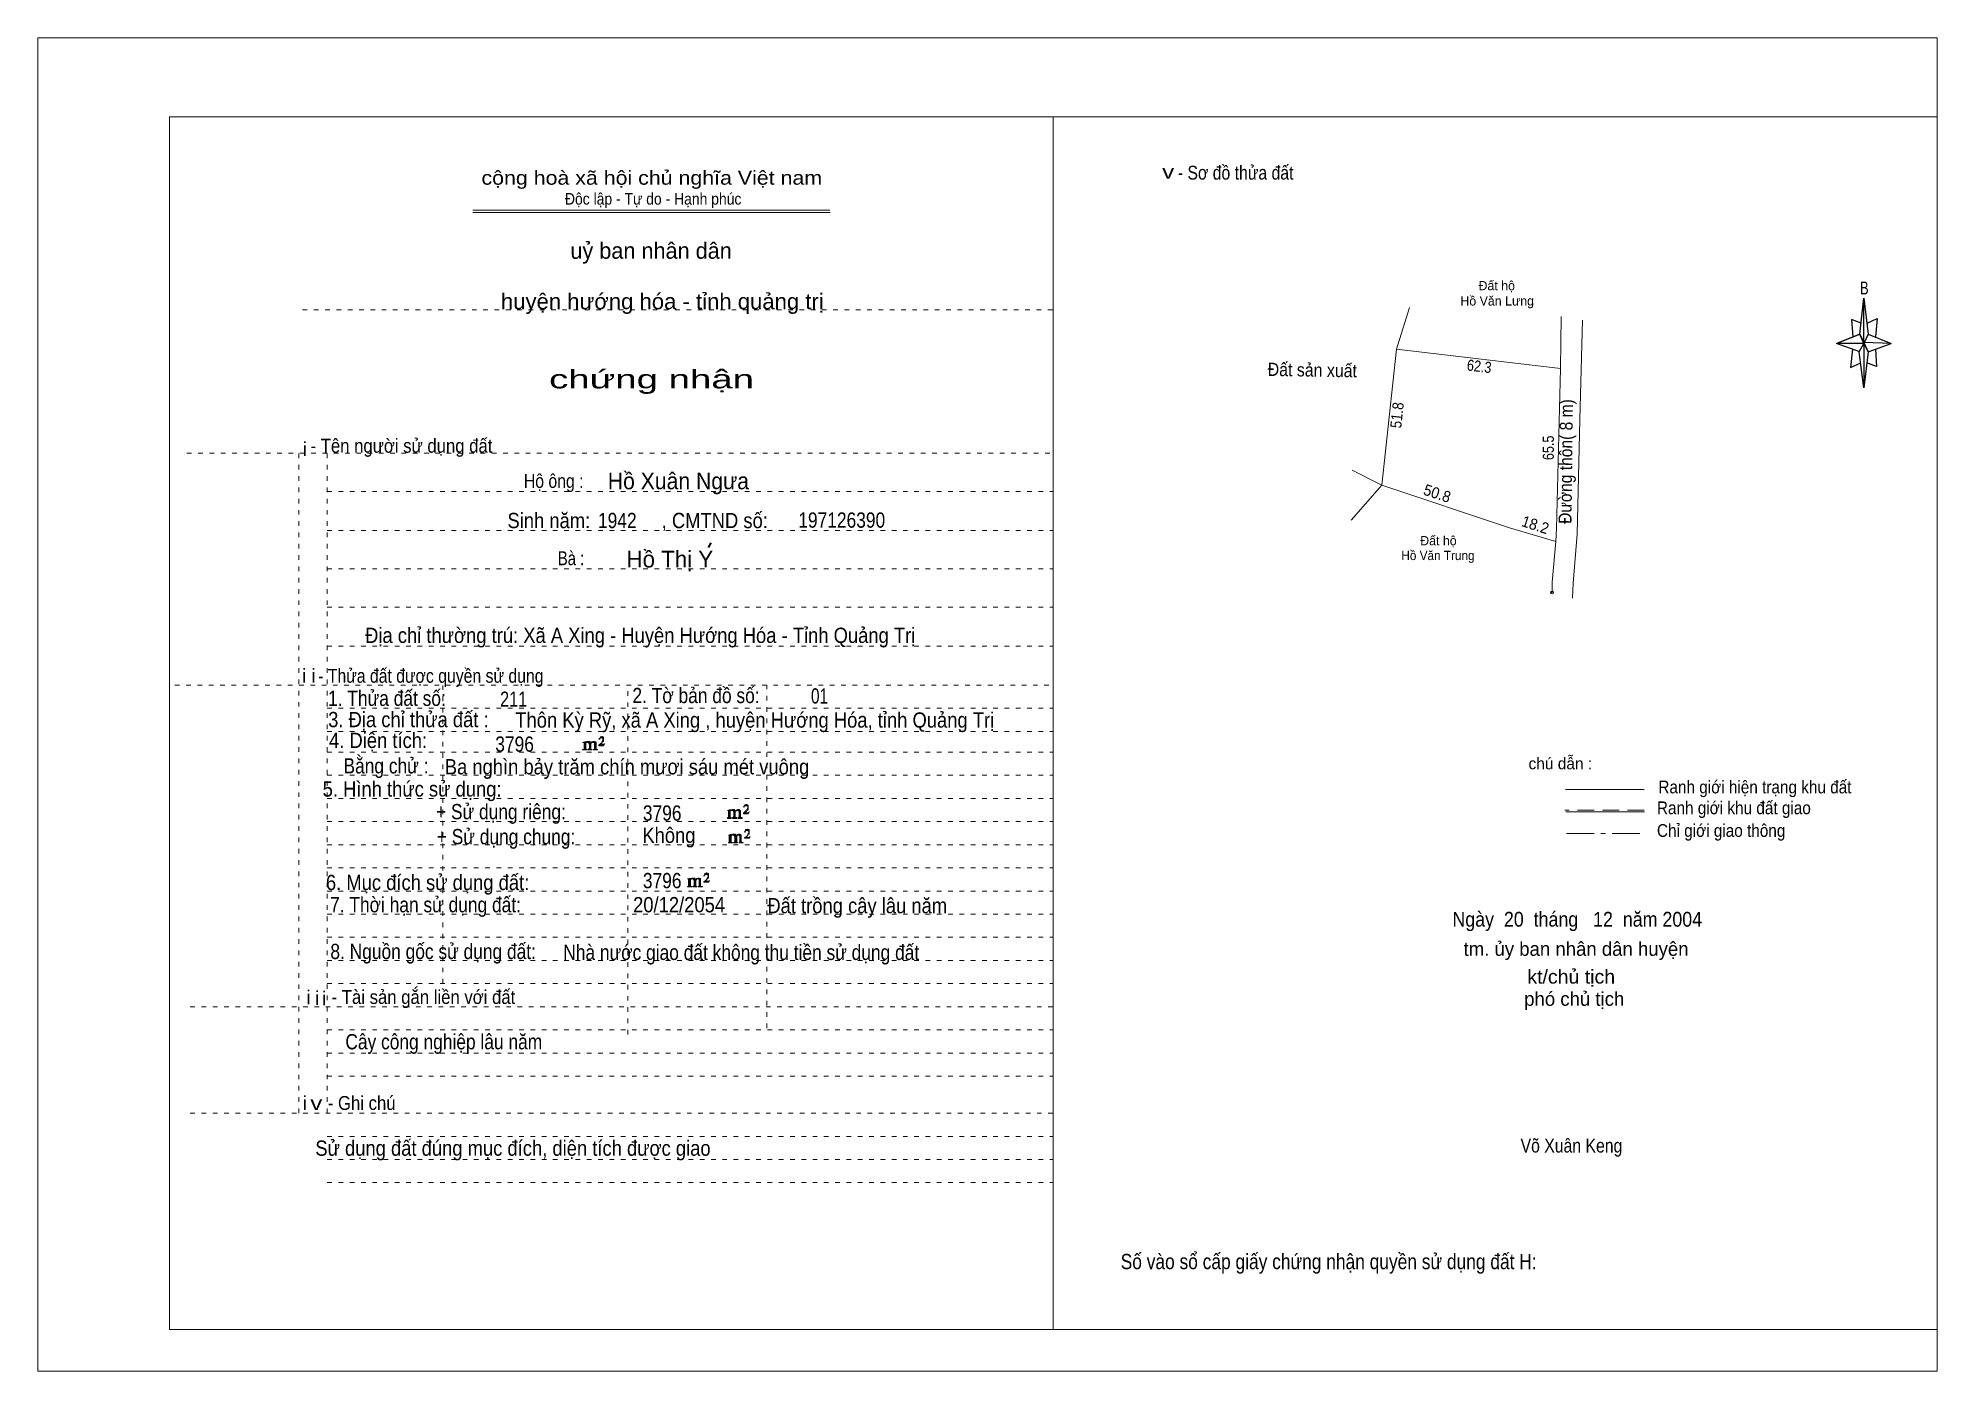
# Model space of a CAD drawing. Header units: centimetres. Extents: x -0.5 to 40.6, y -0.5 to 28.3.
import ezdxf
from ezdxf.enums import TextEntityAlignment as Align

# ---------------------------------------------------------------- set-up
doc = ezdxf.new("R2010")
doc.units = ezdxf.units.CM
doc.header["$LTSCALE"] = 0.12
doc.header["$PDMODE"] = 32
doc.header["$PDSIZE"] = 0.06
for name, pattern in [('DOT_DASHED', [7.7, 5, -1.2, 0.3, -1.2]), ('DOTTED', [1.5, 0.3, -1.2]), ('MEDIUM_DASHED', [4.5, 3, -1.5])]:
    doc.linetypes.add(name, pattern=pattern)
for name, color, linetype, lineweight in [('1', 7, 'DOTTED', 13), ('5', 7, 'Continuous', 13), ('50', 7, 'Continuous', 25)]:
    doc.layers.add(name, color=color, linetype=linetype, lineweight=lineweight)

msp = doc.modelspace()

# ---------------------------------------------------------------- hatches: boundary and pattern name
at = {"layer": '50'}
for points in [[(11.74, 12.97), (11.77, 13.02), (11.77, 13.02), (11.76, 13), (11.74, 13), (11.73, 13), (11.68, 13), (11.71, 13.04), (11.72, 13.05), (11.74, 13.06), (11.74, 13.08), (11.74, 13.1), (11.74, 13.12), (11.74, 13.13), (11.74, 13.15), (11.73, 13.16), (11.72, 13.16), (11.71, 13.17), (11.7, 13.17), (11.68, 13.16), (11.68, 13.16), (11.67, 13.15), (11.66, 13.13), (11.64, 13.11), (11.66, 13.11), (11.66, 13.13), (11.67, 13.13), (11.68, 13.14), (11.7, 13.14), (11.71, 13.14), (11.72, 13.13), (11.73, 13.13), (11.73, 13.1), (11.73, 13.08), (11.71, 13.06), (11.71, 13.04), (11.7, 13.03), (11.64, 12.98), (11.64, 12.97)], [(11.32, 12.91), (11.32, 12.9), (11.32, 12.89), (11.3, 12.89), (11.29, 12.89), (11.29, 12.88), (11.38, 12.88), (11.38, 12.89), (11.37, 12.89), (11.36, 12.89), (11.36, 12.9), (11.36, 12.91), (11.36, 13.02), (11.36, 13.03), (11.37, 13.04), (11.39, 13.04), (11.4, 13.04), (11.41, 13.04), (11.42, 13.03), (11.44, 13), (11.44, 12.91), (11.42, 12.9), (11.42, 12.89), (11.41, 12.89), (11.4, 12.89), (11.4, 12.88), (11.49, 12.88), (11.49, 12.89), (11.48, 12.89), (11.47, 12.89), (11.47, 12.9), (11.47, 12.91), (11.47, 13.02), (11.49, 13.04), (11.5, 13.04), (11.51, 13.04), (11.54, 13.04), (11.54, 13.03), (11.55, 13.02), (11.55, 13), (11.55, 12.91), (11.55, 12.9), (11.54, 12.89), (11.54, 12.89), (11.52, 12.89), (11.52, 12.88), (11.61, 12.88), (11.61, 12.89), (11.6, 12.89), (11.59, 12.89), (11.58, 12.9), (11.58, 12.91), (11.58, 12.98), (11.58, 13.03), (11.58, 13.04), (11.57, 13.05), (11.55, 13.06), (11.52, 13.06), (11.51, 13.06), (11.49, 13.05), (11.46, 13.03), (11.46, 13.04), (11.45, 13.06), (11.44, 13.06), (11.42, 13.06), (11.4, 13.06), (11.39, 13.06), (11.37, 13.04), (11.36, 13.04), (11.36, 13.03), (11.36, 13.03), (11.36, 13.04), (11.36, 13.06), (11.29, 13.04), (11.29, 13.04), (11.3, 13.04), (11.32, 13.03), (11.32, 13.02), (11.32, 13.01)], [(14.44, 11.44), (14.44, 11.43), (14.44, 11.42), (14.43, 11.42), (14.42, 11.42), (14.42, 11.4), (14.5, 11.4), (14.5, 11.42), (14.49, 11.42), (14.48, 11.42), (14.48, 11.43), (14.48, 11.44), (14.48, 11.55), (14.48, 11.56), (14.49, 11.57), (14.52, 11.57), (14.53, 11.57), (14.54, 11.57), (14.55, 11.56), (14.56, 11.52), (14.56, 11.44), (14.55, 11.43), (14.55, 11.42), (14.54, 11.42), (14.53, 11.42), (14.53, 11.4), (14.62, 11.4), (14.62, 11.42), (14.6, 11.42), (14.59, 11.42), (14.59, 11.43), (14.59, 11.44), (14.59, 11.55), (14.62, 11.57), (14.63, 11.57), (14.64, 11.57), (14.66, 11.57), (14.66, 11.56), (14.67, 11.55), (14.67, 11.52), (14.67, 11.44), (14.67, 11.43), (14.66, 11.42), (14.66, 11.42), (14.65, 11.42), (14.65, 11.4), (14.74, 11.4), (14.74, 11.42), (14.72, 11.42), (14.71, 11.42), (14.7, 11.43), (14.7, 11.44), (14.7, 11.51), (14.7, 11.56), (14.7, 11.57), (14.69, 11.58), (14.67, 11.59), (14.65, 11.59), (14.64, 11.59), (14.62, 11.58), (14.58, 11.56), (14.58, 11.57), (14.57, 11.59), (14.56, 11.59), (14.55, 11.59), (14.53, 11.59), (14.52, 11.59), (14.49, 11.57), (14.48, 11.57), (14.48, 11.56), (14.48, 11.56), (14.48, 11.57), (14.48, 11.59), (14.42, 11.57), (14.42, 11.57), (14.43, 11.57), (14.44, 11.56), (14.44, 11.55), (14.44, 11.54)], [(14.87, 11.5), (14.89, 11.55), (14.89, 11.55), (14.88, 11.52), (14.87, 11.52), (14.86, 11.52), (14.8, 11.52), (14.84, 11.57), (14.85, 11.58), (14.87, 11.59), (14.87, 11.61), (14.87, 11.62), (14.87, 11.65), (14.87, 11.66), (14.87, 11.68), (14.86, 11.69), (14.85, 11.69), (14.84, 11.7), (14.82, 11.7), (14.8, 11.69), (14.8, 11.69), (14.79, 11.68), (14.78, 11.66), (14.77, 11.64), (14.78, 11.64), (14.78, 11.66), (14.79, 11.66), (14.8, 11.67), (14.82, 11.67), (14.84, 11.67), (14.85, 11.66), (14.86, 11.66), (14.86, 11.62), (14.86, 11.61), (14.84, 11.59), (14.84, 11.57), (14.82, 11.56), (14.77, 11.51), (14.77, 11.5)], [(14.89, 10.97), (14.91, 11.01), (14.91, 11.01), (14.9, 10.99), (14.89, 10.99), (14.88, 10.99), (14.82, 10.99), (14.86, 11.04), (14.87, 11.05), (14.89, 11.06), (14.89, 11.08), (14.89, 11.09), (14.89, 11.11), (14.89, 11.12), (14.89, 11.15), (14.88, 11.16), (14.87, 11.16), (14.86, 11.17), (14.85, 11.17), (14.82, 11.16), (14.82, 11.16), (14.81, 11.15), (14.8, 11.12), (14.79, 11.1), (14.8, 11.1), (14.8, 11.12), (14.81, 11.12), (14.82, 11.14), (14.85, 11.14), (14.86, 11.14), (14.87, 11.12), (14.88, 11.12), (14.88, 11.09), (14.88, 11.08), (14.86, 11.06), (14.86, 11.04), (14.85, 11.02), (14.79, 10.98), (14.79, 10.97)], [(14.46, 10.9), (14.46, 10.89), (14.46, 10.88), (14.45, 10.88), (14.44, 10.88), (14.44, 10.87), (14.53, 10.87), (14.53, 10.88), (14.52, 10.88), (14.5, 10.88), (14.5, 10.89), (14.5, 10.9), (14.5, 11.01), (14.5, 11.02), (14.52, 11.04), (14.54, 11.04), (14.55, 11.04), (14.56, 11.04), (14.57, 11.02), (14.58, 10.99), (14.58, 10.9), (14.57, 10.89), (14.57, 10.88), (14.56, 10.88), (14.55, 10.88), (14.55, 10.87), (14.64, 10.87), (14.64, 10.88), (14.63, 10.88), (14.62, 10.88), (14.62, 10.89), (14.62, 10.9), (14.62, 11.01), (14.64, 11.04), (14.65, 11.04), (14.66, 11.04), (14.68, 11.04), (14.68, 11.02), (14.69, 11.01), (14.69, 10.99), (14.69, 10.9), (14.69, 10.89), (14.68, 10.88), (14.68, 10.88), (14.67, 10.88), (14.67, 10.87), (14.76, 10.87), (14.76, 10.88), (14.75, 10.88), (14.74, 10.88), (14.72, 10.89), (14.72, 10.9), (14.72, 10.98), (14.72, 11.02), (14.72, 11.04), (14.71, 11.05), (14.69, 11.06), (14.67, 11.06), (14.66, 11.06), (14.64, 11.05), (14.6, 11.02), (14.6, 11.04), (14.59, 11.06), (14.58, 11.06), (14.57, 11.06), (14.55, 11.06), (14.54, 11.06), (14.52, 11.04), (14.5, 11.04), (14.5, 11.02), (14.5, 11.02), (14.5, 11.04), (14.5, 11.06), (14.44, 11.04), (14.44, 11.04), (14.45, 11.04), (14.46, 11.02), (14.46, 11.01), (14.46, 11)], [(13.58, 9.95), (13.58, 9.94), (13.58, 9.93), (13.57, 9.93), (13.56, 9.93), (13.56, 9.92), (13.65, 9.92), (13.65, 9.93), (13.64, 9.93), (13.62, 9.93), (13.62, 9.94), (13.62, 9.95), (13.62, 10.06), (13.62, 10.07), (13.64, 10.09), (13.66, 10.09), (13.67, 10.09), (13.68, 10.09), (13.69, 10.07), (13.7, 10.04), (13.7, 9.95), (13.69, 9.94), (13.69, 9.93), (13.68, 9.93), (13.67, 9.93), (13.67, 9.92), (13.76, 9.92), (13.76, 9.93), (13.75, 9.93), (13.74, 9.93), (13.74, 9.94), (13.74, 9.95), (13.74, 10.06), (13.76, 10.09), (13.77, 10.09), (13.78, 10.09), (13.8, 10.09), (13.8, 10.07), (13.81, 10.06), (13.81, 10.04), (13.81, 9.95), (13.81, 9.94), (13.8, 9.93), (13.8, 9.93), (13.79, 9.93), (13.79, 9.92), (13.88, 9.92), (13.88, 9.93), (13.87, 9.93), (13.86, 9.93), (13.84, 9.94), (13.84, 9.95), (13.84, 10.03), (13.84, 10.07), (13.84, 10.09), (13.83, 10.1), (13.81, 10.11), (13.79, 10.11), (13.78, 10.11), (13.76, 10.1), (13.72, 10.07), (13.72, 10.09), (13.71, 10.11), (13.7, 10.11), (13.69, 10.11), (13.67, 10.11), (13.66, 10.11), (13.64, 10.09), (13.62, 10.09), (13.62, 10.07), (13.62, 10.07), (13.62, 10.09), (13.62, 10.11), (13.56, 10.09), (13.56, 10.09), (13.57, 10.09), (13.58, 10.07), (13.58, 10.06), (13.58, 10.05)], [(14.01, 10.02), (14.03, 10.06), (14.03, 10.06), (14.02, 10.04), (14.01, 10.04), (14, 10.04), (13.94, 10.04), (13.98, 10.09), (13.99, 10.1), (14.01, 10.11), (14.01, 10.13), (14.01, 10.14), (14.01, 10.16), (14.01, 10.17), (14.01, 10.2), (14, 10.21), (13.99, 10.21), (13.98, 10.22), (13.97, 10.22), (13.94, 10.21), (13.94, 10.21), (13.93, 10.2), (13.92, 10.17), (13.91, 10.15), (13.92, 10.15), (13.92, 10.17), (13.93, 10.17), (13.94, 10.19), (13.97, 10.19), (13.98, 10.19), (13.99, 10.17), (14, 10.17), (14, 10.14), (14, 10.13), (13.98, 10.11), (13.98, 10.09), (13.97, 10.07), (13.91, 10.03), (13.91, 10.02)]]:
    msp.add_hatch(color=256, dxfattribs=at).paths.add_polyline_path(points)

# ---------------------------------------------------------------- linework, layer by layer
at = {"layer": '1', "linetype": 'Continuous'}
for p, q in [((2.36, 0.36), (2.36, 26.56)), ((2.36, 26.56), (40.56, 26.56)), ((21.46, 0.36), (21.46, 26.56)), ((40.56, 0.36), (40.56, 26.56)), ((8.92, 24.54), (16.63, 24.54)), ((8.92, 24.49), (16.64, 24.49)), ((2.36, 0.36), (40.56, 0.36))]:
    msp.add_line(p, q, dxfattribs=at)
at = {"layer": '1'}
for p, q in [((5.24, 22.39), (21.46, 22.39)), ((2.74, 19.29), (21.46, 19.29)), ((5.16, 5.03), (5.16, 19.29)), ((5.77, 5.03), (5.77, 19.29)), ((5.77, 18.46), (21.46, 18.46)), ((5.77, 17.62), (21.46, 17.62)), ((5.77, 16.79), (21.46, 16.79)), ((5.77, 15.96), (21.46, 15.96)), ((5.77, 15.12), (21.46, 15.12)), ((2.48, 14.28), (21.46, 14.28)), ((8.27, 7.83), (8.27, 14.28)), ((12.27, 6.73), (12.27, 14.28)), ((15.27, 6.87), (15.27, 14.28)), ((5.77, 13.78), (21.46, 13.78)), ((5.77, 13.28), (21.46, 13.28)), ((5.77, 12.83), (21.46, 12.83)), ((5.77, 12.33), (21.46, 12.33)), ((5.77, 11.83), (21.46, 11.83)), ((5.77, 11.33), (21.46, 11.33)), ((5.77, 10.83), (21.46, 10.83)), ((5.77, 10.33), (21.46, 10.33)), ((5.77, 9.83), (21.46, 9.83)), ((5.77, 9.33), (21.46, 9.33)), ((5.77, 8.83), (21.46, 8.83)), ((5.77, 8.33), (21.46, 8.33)), ((5.77, 7.83), (21.46, 7.83)), ((2.81, 7.33), (21.46, 7.33)), ((5.77, 6.83), (21.46, 6.83)), ((5.77, 6.33), (21.46, 6.33)), ((5.77, 5.83), (21.46, 5.83)), ((2.81, 5.03), (21.46, 5.03)), ((5.77, 4.53), (21.46, 4.53)), ((5.77, 4.03), (21.46, 4.03)), ((5.77, 3.53), (21.46, 3.53))]:
    msp.add_line(p, q, dxfattribs=at)
at = {"layer": '1', "linetype": 'Continuous'}
msp.add_lwpolyline([(-0.48, -0.54), (40.56, -0.54), (40.56, 28.26), (-0.48, 28.26)], close=True, dxfattribs=at)
at = {"layer": '5'}
for p, q in [((28.88, 21.54), (29.16, 22.44)), ((32.44, 22.24), (32.42, 21.12)), ((28.56, 18.6), (28.88, 21.54)), ((32.42, 21.12), (28.88, 21.54)), ((27.92, 18.92), (28.56, 18.6)), ((28.56, 18.6), (27.9, 17.84))]:
    msp.add_line(p, q, dxfattribs=at)
at = {"layer": '5', "lineweight": 35}
msp.add_line((14.06, 17.35), (14, 17.25), dxfattribs=at)
at = {"layer": '5'}
for points in [[(32.68, 16.16), (32.7, 16.48), (32.78, 17.54), (32.84, 20.02), (32.9, 22.16)], [(32.42, 21.12), (32.34, 17.66), (32.32, 17.38)], [(32.32, 17.38), (31.32, 17.68), (28.56, 18.6)], [(32.24, 16.28), (32.24, 16.5), (32.32, 17.38)]]:
    msp.add_lwpolyline(points, dxfattribs=at)
msp.add_lwpolyline([(28.88, 21.54), (32.42, 21.12), (32.34, 17.66), (32.32, 17.38), (31.32, 17.68), (28.56, 18.6)], close=True, dxfattribs=at)
msp.add_point((32.24, 16.28), dxfattribs=at)
at = {"layer": '50'}
for p, q in [((38.89, 21.86), (38.98, 22.64)), ((39.07, 21.86), (39.57, 21.66)), ((38.89, 21.48), (38.39, 21.66)), ((39.07, 21.48), (38.98, 20.7)), ((39.23, 21.54), (39.25, 21.16)), ((39.25, 21.16), (39.04, 21.24))]:
    msp.add_line(p, q, dxfattribs=at)
at = {"layer": '50', "lineweight": 13}
for p, q in [((34.23, 12.02), (32.53, 12.02)), ((34.24, 11.54), (32.54, 11.54))]:
    msp.add_line(p, q, dxfattribs=at)
at = {"layer": '50', "linetype": 'MEDIUM_DASHED', "lineweight": 13}
msp.add_line((34.23, 11.58), (32.52, 11.58), dxfattribs=at)
at = {"layer": '50', "linetype": 'DOT_DASHED', "lineweight": 13}
msp.add_line((32.55, 11.07), (34.26, 11.07), dxfattribs=at)
at = {"layer": '50'}
for points in [[(38.98, 22.64), (39.07, 21.86), (38.98, 21.66)], [(38.98, 21.66), (38.39, 21.66), (38.89, 21.86), (39.07, 21.48), (39.57, 21.66), (38.98, 21.68)], [(38.98, 21.66), (38.98, 20.7), (38.88, 21.48)]]:
    msp.add_lwpolyline(points, close=True, dxfattribs=at)
for points in [[(38.92, 22.1), (38.71, 22.18), (38.74, 21.8)], [(39.05, 22.1), (39.27, 22.2), (39.23, 21.8)], [(38.98, 21.66), (38.89, 21.86), (38.39, 21.66)], [(38.73, 21.54), (38.69, 21.14), (38.91, 21.24)], [(38.98, 21.66), (39.07, 21.48), (39.57, 21.66)]]:
    msp.add_lwpolyline(points, dxfattribs=at)
at = {"layer": '50', "lineweight": 13}
for points in [[(11.74, 12.97), (11.77, 13.02), (11.77, 13.02), (11.76, 13), (11.74, 13), (11.73, 13), (11.68, 13), (11.71, 13.04), (11.72, 13.05), (11.74, 13.06), (11.74, 13.08), (11.74, 13.1), (11.74, 13.12), (11.74, 13.13), (11.74, 13.15), (11.73, 13.16), (11.72, 13.16), (11.71, 13.17), (11.7, 13.17), (11.68, 13.16), (11.68, 13.16), (11.67, 13.15), (11.66, 13.13), (11.64, 13.11), (11.66, 13.11), (11.66, 13.13), (11.67, 13.13), (11.68, 13.14), (11.7, 13.14), (11.71, 13.14), (11.72, 13.13), (11.73, 13.13), (11.73, 13.1), (11.73, 13.08), (11.71, 13.06), (11.71, 13.04), (11.7, 13.03), (11.64, 12.98), (11.64, 12.97)], [(11.32, 12.91), (11.32, 12.9), (11.32, 12.89), (11.3, 12.89), (11.29, 12.89), (11.29, 12.88), (11.38, 12.88), (11.38, 12.89), (11.37, 12.89), (11.36, 12.89), (11.36, 12.9), (11.36, 12.91), (11.36, 13.02), (11.36, 13.03), (11.37, 13.04), (11.39, 13.04), (11.4, 13.04), (11.41, 13.04), (11.42, 13.03), (11.44, 13), (11.44, 12.91), (11.42, 12.9), (11.42, 12.89), (11.41, 12.89), (11.4, 12.89), (11.4, 12.88), (11.49, 12.88), (11.49, 12.89), (11.48, 12.89), (11.47, 12.89), (11.47, 12.9), (11.47, 12.91), (11.47, 13.02), (11.49, 13.04), (11.5, 13.04), (11.51, 13.04), (11.54, 13.04), (11.54, 13.03), (11.55, 13.02), (11.55, 13), (11.55, 12.91), (11.55, 12.9), (11.54, 12.89), (11.54, 12.89), (11.52, 12.89), (11.52, 12.88), (11.61, 12.88), (11.61, 12.89), (11.6, 12.89), (11.59, 12.89), (11.58, 12.9), (11.58, 12.91), (11.58, 12.98), (11.58, 13.03), (11.58, 13.04), (11.57, 13.05), (11.55, 13.06), (11.52, 13.06), (11.51, 13.06), (11.49, 13.05), (11.46, 13.03), (11.46, 13.04), (11.45, 13.06), (11.44, 13.06), (11.42, 13.06), (11.4, 13.06), (11.39, 13.06), (11.37, 13.04), (11.36, 13.04), (11.36, 13.03), (11.36, 13.03), (11.36, 13.04), (11.36, 13.06), (11.29, 13.04), (11.29, 13.04), (11.3, 13.04), (11.32, 13.03), (11.32, 13.02), (11.32, 13.01)], [(14.44, 11.44), (14.44, 11.43), (14.44, 11.42), (14.43, 11.42), (14.42, 11.42), (14.42, 11.4), (14.5, 11.4), (14.5, 11.42), (14.49, 11.42), (14.48, 11.42), (14.48, 11.43), (14.48, 11.44), (14.48, 11.55), (14.48, 11.56), (14.49, 11.57), (14.52, 11.57), (14.53, 11.57), (14.54, 11.57), (14.55, 11.56), (14.56, 11.52), (14.56, 11.44), (14.55, 11.43), (14.55, 11.42), (14.54, 11.42), (14.53, 11.42), (14.53, 11.4), (14.62, 11.4), (14.62, 11.42), (14.6, 11.42), (14.59, 11.42), (14.59, 11.43), (14.59, 11.44), (14.59, 11.55), (14.62, 11.57), (14.63, 11.57), (14.64, 11.57), (14.66, 11.57), (14.66, 11.56), (14.67, 11.55), (14.67, 11.52), (14.67, 11.44), (14.67, 11.43), (14.66, 11.42), (14.66, 11.42), (14.65, 11.42), (14.65, 11.4), (14.74, 11.4), (14.74, 11.42), (14.72, 11.42), (14.71, 11.42), (14.7, 11.43), (14.7, 11.44), (14.7, 11.51), (14.7, 11.56), (14.7, 11.57), (14.69, 11.58), (14.67, 11.59), (14.65, 11.59), (14.64, 11.59), (14.62, 11.58), (14.58, 11.56), (14.58, 11.57), (14.57, 11.59), (14.56, 11.59), (14.55, 11.59), (14.53, 11.59), (14.52, 11.59), (14.49, 11.57), (14.48, 11.57), (14.48, 11.56), (14.48, 11.56), (14.48, 11.57), (14.48, 11.59), (14.42, 11.57), (14.42, 11.57), (14.43, 11.57), (14.44, 11.56), (14.44, 11.55), (14.44, 11.54)], [(14.87, 11.5), (14.89, 11.55), (14.89, 11.55), (14.88, 11.52), (14.87, 11.52), (14.86, 11.52), (14.8, 11.52), (14.84, 11.57), (14.85, 11.58), (14.87, 11.59), (14.87, 11.61), (14.87, 11.62), (14.87, 11.65), (14.87, 11.66), (14.87, 11.68), (14.86, 11.69), (14.85, 11.69), (14.84, 11.7), (14.82, 11.7), (14.8, 11.69), (14.8, 11.69), (14.79, 11.68), (14.78, 11.66), (14.77, 11.64), (14.78, 11.64), (14.78, 11.66), (14.79, 11.66), (14.8, 11.67), (14.82, 11.67), (14.84, 11.67), (14.85, 11.66), (14.86, 11.66), (14.86, 11.62), (14.86, 11.61), (14.84, 11.59), (14.84, 11.57), (14.82, 11.56), (14.77, 11.51), (14.77, 11.5)], [(14.89, 10.97), (14.91, 11.01), (14.91, 11.01), (14.9, 10.99), (14.89, 10.99), (14.88, 10.99), (14.82, 10.99), (14.86, 11.04), (14.87, 11.05), (14.89, 11.06), (14.89, 11.08), (14.89, 11.09), (14.89, 11.11), (14.89, 11.12), (14.89, 11.15), (14.88, 11.16), (14.87, 11.16), (14.86, 11.17), (14.85, 11.17), (14.82, 11.16), (14.82, 11.16), (14.81, 11.15), (14.8, 11.12), (14.79, 11.1), (14.8, 11.1), (14.8, 11.12), (14.81, 11.12), (14.82, 11.14), (14.85, 11.14), (14.86, 11.14), (14.87, 11.12), (14.88, 11.12), (14.88, 11.09), (14.88, 11.08), (14.86, 11.06), (14.86, 11.04), (14.85, 11.02), (14.79, 10.98), (14.79, 10.97)], [(14.46, 10.9), (14.46, 10.89), (14.46, 10.88), (14.45, 10.88), (14.44, 10.88), (14.44, 10.87), (14.53, 10.87), (14.53, 10.88), (14.52, 10.88), (14.5, 10.88), (14.5, 10.89), (14.5, 10.9), (14.5, 11.01), (14.5, 11.02), (14.52, 11.04), (14.54, 11.04), (14.55, 11.04), (14.56, 11.04), (14.57, 11.02), (14.58, 10.99), (14.58, 10.9), (14.57, 10.89), (14.57, 10.88), (14.56, 10.88), (14.55, 10.88), (14.55, 10.87), (14.64, 10.87), (14.64, 10.88), (14.63, 10.88), (14.62, 10.88), (14.62, 10.89), (14.62, 10.9), (14.62, 11.01), (14.64, 11.04), (14.65, 11.04), (14.66, 11.04), (14.68, 11.04), (14.68, 11.02), (14.69, 11.01), (14.69, 10.99), (14.69, 10.9), (14.69, 10.89), (14.68, 10.88), (14.68, 10.88), (14.67, 10.88), (14.67, 10.87), (14.76, 10.87), (14.76, 10.88), (14.75, 10.88), (14.74, 10.88), (14.72, 10.89), (14.72, 10.9), (14.72, 10.98), (14.72, 11.02), (14.72, 11.04), (14.71, 11.05), (14.69, 11.06), (14.67, 11.06), (14.66, 11.06), (14.64, 11.05), (14.6, 11.02), (14.6, 11.04), (14.59, 11.06), (14.58, 11.06), (14.57, 11.06), (14.55, 11.06), (14.54, 11.06), (14.52, 11.04), (14.5, 11.04), (14.5, 11.02), (14.5, 11.02), (14.5, 11.04), (14.5, 11.06), (14.44, 11.04), (14.44, 11.04), (14.45, 11.04), (14.46, 11.02), (14.46, 11.01), (14.46, 11)], [(13.58, 9.95), (13.58, 9.94), (13.58, 9.93), (13.57, 9.93), (13.56, 9.93), (13.56, 9.92), (13.65, 9.92), (13.65, 9.93), (13.64, 9.93), (13.62, 9.93), (13.62, 9.94), (13.62, 9.95), (13.62, 10.06), (13.62, 10.07), (13.64, 10.09), (13.66, 10.09), (13.67, 10.09), (13.68, 10.09), (13.69, 10.07), (13.7, 10.04), (13.7, 9.95), (13.69, 9.94), (13.69, 9.93), (13.68, 9.93), (13.67, 9.93), (13.67, 9.92), (13.76, 9.92), (13.76, 9.93), (13.75, 9.93), (13.74, 9.93), (13.74, 9.94), (13.74, 9.95), (13.74, 10.06), (13.76, 10.09), (13.77, 10.09), (13.78, 10.09), (13.8, 10.09), (13.8, 10.07), (13.81, 10.06), (13.81, 10.04), (13.81, 9.95), (13.81, 9.94), (13.8, 9.93), (13.8, 9.93), (13.79, 9.93), (13.79, 9.92), (13.88, 9.92), (13.88, 9.93), (13.87, 9.93), (13.86, 9.93), (13.84, 9.94), (13.84, 9.95), (13.84, 10.03), (13.84, 10.07), (13.84, 10.09), (13.83, 10.1), (13.81, 10.11), (13.79, 10.11), (13.78, 10.11), (13.76, 10.1), (13.72, 10.07), (13.72, 10.09), (13.71, 10.11), (13.7, 10.11), (13.69, 10.11), (13.67, 10.11), (13.66, 10.11), (13.64, 10.09), (13.62, 10.09), (13.62, 10.07), (13.62, 10.07), (13.62, 10.09), (13.62, 10.11), (13.56, 10.09), (13.56, 10.09), (13.57, 10.09), (13.58, 10.07), (13.58, 10.06), (13.58, 10.05)], [(14.01, 10.02), (14.03, 10.06), (14.03, 10.06), (14.02, 10.04), (14.01, 10.04), (14, 10.04), (13.94, 10.04), (13.98, 10.09), (13.99, 10.1), (14.01, 10.11), (14.01, 10.13), (14.01, 10.14), (14.01, 10.16), (14.01, 10.17), (14.01, 10.2), (14, 10.21), (13.99, 10.21), (13.98, 10.22), (13.97, 10.22), (13.94, 10.21), (13.94, 10.21), (13.93, 10.2), (13.92, 10.17), (13.91, 10.15), (13.92, 10.15), (13.92, 10.17), (13.93, 10.17), (13.94, 10.19), (13.97, 10.19), (13.98, 10.19), (13.99, 10.17), (14, 10.17), (14, 10.14), (14, 10.13), (13.98, 10.11), (13.98, 10.09), (13.97, 10.07), (13.91, 10.03), (13.91, 10.02)]]:
    msp.add_lwpolyline(points, close=True, dxfattribs=at)

# ---------------------------------------------------------------- texts
at = {"layer": '1'}
for s, height, width, p in [('v', 0.3, 1.3, (23.945, 25.22)), ('- Sơ đồ thửa đất ', 0.3, 0.85, (25.45, 25.2)), ('cộng hoà xã hội chủ nghĩa Việt nam', 0.3, 1.15, (12.785, 25.09)), ('Độc lập - Tự do - Hạnh phúc', 0.25, 0.9, (12.815, 24.66)), ('chứng nhận', 0.4, 1.55, (12.78, 20.69)), ('- Tên người sử dụng đất', 0.3, 0.9, (7.375, 19.3)), ('- Thửa đất được quyền sử dụng', 0.3, 0.85, (8.01, 14.33)), ('- Tài sản gắn liền với đất ', 0.3, 0.9, (7.9, 7.39)), ('- Ghi chú', 0.3, 0.9, (6.515, 5.1)), ('v', 0.3, 1.3, (5.535, 5.1))]:
    msp.add_text(s, height=height, dxfattribs=dict(at, width=width)).set_placement(p, align=Align.CENTER)
for s, height, p in [('uỷ ban nhân dân', 0.35, (12.77, 23.49)), ('i', 0.3, (5.285, 19.23)), ('i', 0.3, (5.275, 14.33)), ('i', 0.3, (5.475, 14.33)), ('i', 0.3, (5.365, 7.38)), ('i', 0.3, (5.555, 7.37)), ('i', 0.3, (5.705, 7.36)), ('i', 0.3, (5.285, 5.1))]:
    msp.add_text(s, height=height, dxfattribs=at).set_placement(p, align=Align.CENTER)
at = {"layer": '5'}
for p in [(31.045, 22.81), (29.785, 17.3)]:
    msp.add_text('Đất hộ', height=0.2, dxfattribs=at).set_placement(p, align=Align.CENTER)
msp.add_text('Hồ Văn Lưng', height=0.1999, rotation=0.036, dxfattribs=at).set_placement((31.055, 22.48), align=Align.CENTER)
for s, height, rotation, width, p in [('Đất sản xuất', 0.2856, 359.036, 0.9, (27.058, 20.944)), ('62.3 ', 0.24, 353.246, 0.85, (30.691, 21.043)), ('51.8', 0.2396, 84, 0.9, (29.009, 20.098)), ('Đường thôn( 8 m)', 0.28, 89.319, 0.9, (32.676, 19.108)), ('65.5', 0.24, 90, 0.85, (32.28, 19.405)), ('50.8 ', 0.2398, 341.754, 0.95, (29.762, 18.294)), ('18.2 ', 0.2399, 342, 0.95, (31.883, 17.615))]:
    msp.add_text(s, height=height, rotation=rotation, dxfattribs=dict(at, width=width)).set_placement(p, align=Align.CENTER)
for s, height, width, p in [('Hồ Văn Trung', 0.2, 0.95, (29.775, 16.98)), ('Võ Xuân Keng', 0.3, 0.85, (32.66, 4.18))]:
    msp.add_text(s, height=height, dxfattribs=dict(at, width=width)).set_placement(p, align=Align.CENTER)
at = {"layer": '50'}
for s, height, width, p in [('B', 0.276, 0.75, (38.99, 22.72)), ('  huyện hướng hóa - tỉnh quảng trị', 0.34, 1.05, (12.88, 22.4)), ('Hồ Xuân Ngưa', 0.36, 0.95, (13.36, 18.51)), ('Hộ ông :', 0.3, 0.85, (10.665, 18.54)), ('Sinh năm:              , CMTND số: ', 0.33, 0.9, (12.535, 17.67)), ('1942', 0.33, 0.85, (12.04, 17.67)), ('197126390', 0.33, 0.85, (16.89, 17.68)), ('Bà :', 0.3, 0.8, (11.04, 16.87)), ('Địa chỉ thường trú: Xã A Xing - Huyện Hướng Hóa - Tỉnh Quảng Trị', 0.33, 0.9, (12.535, 15.19)), ('1. Thửa đất số:  ', 0.33, 0.85, (7.165, 13.83)), ('211', 0.33, 0.8, (9.8, 13.81)), ('2. Tờ bản đồ số:  ', 0.33, 0.85, (13.845, 13.89)), ('01', 0.33, 0.75, (16.41, 13.88)), ('3. Địa chỉ thửa đất : ', 0.33, 0.9, (7.58, 13.37)), ('Thôn Kỳ Rỹ, xã A Xing , huyện Hướng Hóa, tỉnh Quảng Trị', 0.33, 0.9, (15.01, 13.36)), ('4. Diện tích: ', 0.33, 0.9, (6.925, 12.92)), ('3796', 0.33, 0.85, (9.82, 12.84)), ('Bằng chử :', 0.33, 0.85, (7.04, 12.37)), ('Ba nghìn bảy trăm chín mươi sáu mét vuông', 0.33, 0.9, (12.25, 12.35)), ('5. Hình thức sử dụng:', 0.33, 0.9, (7.605, 11.87)), ('Ranh giới hiện trạng khu đất', 0.275, 0.9, (36.625, 11.94)), ('+ Sử dụng riêng:', 0.33, 0.85, (9.525, 11.38)), ('3796', 0.33, 0.85, (13.01, 11.35)), ('Ranh giới khu đất giao', 0.275, 0.9, (36.17, 11.49)), ('+ Sử dụng chung:', 0.33, 0.85, (9.635, 10.84)), ('Không', 0.33, 0.9, (13.155, 10.87)), ('Chỉ giới giao thông', 0.275, 0.9, (35.895, 11)), ('6. Mục đích sử dụng đất:', 0.33, 0.9, (7.94, 9.85)), ('3796', 0.33, 0.85, (13.01, 9.89)), ('7. Thời hạn sử dụng đất:', 0.33, 0.85, (7.895, 9.37)), ('20/12/2054', 0.33, 0.9, (13.375, 9.37)), ('Đất trồng cây lâu năm', 0.33, 0.9, (17.225, 9.35)), ('Ngày  20  tháng   12  năm 2004', 0.32, 0.9, (32.785, 9.06)), ('8. Nguồn gốc sử dụng đất:', 0.33, 0.85, (8.06, 8.36)), ('Nhà nước giao đất không thu tiền sử dụng đất ', 0.33, 0.85, (14.77, 8.34)), ('kt/chủ tịch', 0.3, 1.05, (32.655, 7.83)), ('Cây công nghiệp lâu năm', 0.33, 0.85, (8.29, 6.41)), ('Sử dụng đất đúng mục đích, diện tích được giao', 0.33, 0.9, (9.785, 4.11)), ('Số vào sổ cấp giấy chứng nhận quyền sử dụng đất H: ', 0.33, 0.85, (27.465, 1.66))]:
    msp.add_text(s, height=height, dxfattribs=dict(at, width=width)).set_placement(p, align=Align.CENTER)
for s, height, p in [('Hồ Thị Y', 0.36, (13.175, 16.82)), ('chú dẫn :', 0.25, (32.42, 12.46)), ('tm. ủy ban nhân dân huyện ', 0.3, (32.815, 8.43)), ('phó chủ tịch', 0.3, (32.72, 7.35))]:
    msp.add_text(s, height=height, dxfattribs=at).set_placement(p, align=Align.CENTER)

doc.saveas('drawing.dxf')
